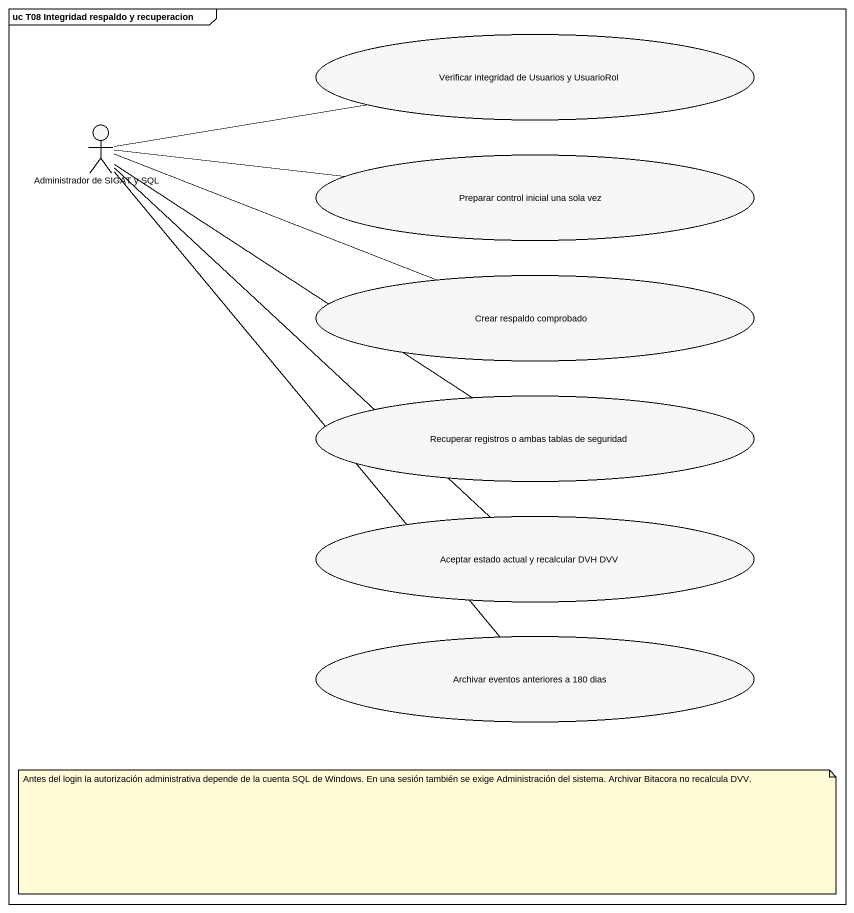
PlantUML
@startuml
mainframe uc T08 Integridad respaldo y recuperacion
usecase "Verificar integridad de Usuarios y UsuarioRol" as Verificar_integridad_de #F7F7F7
actor "Administrador de SIGAT y SQL" as Administrador_de_SIGAT_y_SQL #F7F7F7
usecase "Preparar control inicial una sola vez" as Preparar_control_inicial #F7F7F7
usecase "Crear respaldo comprobado" as Crear_respaldo_comprobado #F7F7F7
usecase "Recuperar registros o ambas tablas de seguridad" as Recuperar_registros_o_ambas #F7F7F7
usecase "Aceptar estado actual y recalcular DVH DVV" as Aceptar_estado_actual_y #F7F7F7
usecase "Archivar eventos anteriores a 180 dias" as Archivar_eventos_anteriores #F7F7F7
Administrador_de_SIGAT_y_SQL -right- Verificar_integridad_de
Administrador_de_SIGAT_y_SQL -right- Preparar_control_inicial
Administrador_de_SIGAT_y_SQL -right- Crear_respaldo_comprobado
Administrador_de_SIGAT_y_SQL -right- Recuperar_registros_o_ambas
Administrador_de_SIGAT_y_SQL -- Aceptar_estado_actual_y
Administrador_de_SIGAT_y_SQL -- Archivar_eventos_anteriores
note as N1
  Antes del login la autorización administrativa depende de la cuenta SQL de Windows. En una sesión también se exige Administración del sistema. Archivar Bitacora no recalcula DVV.
end note
@enduml
